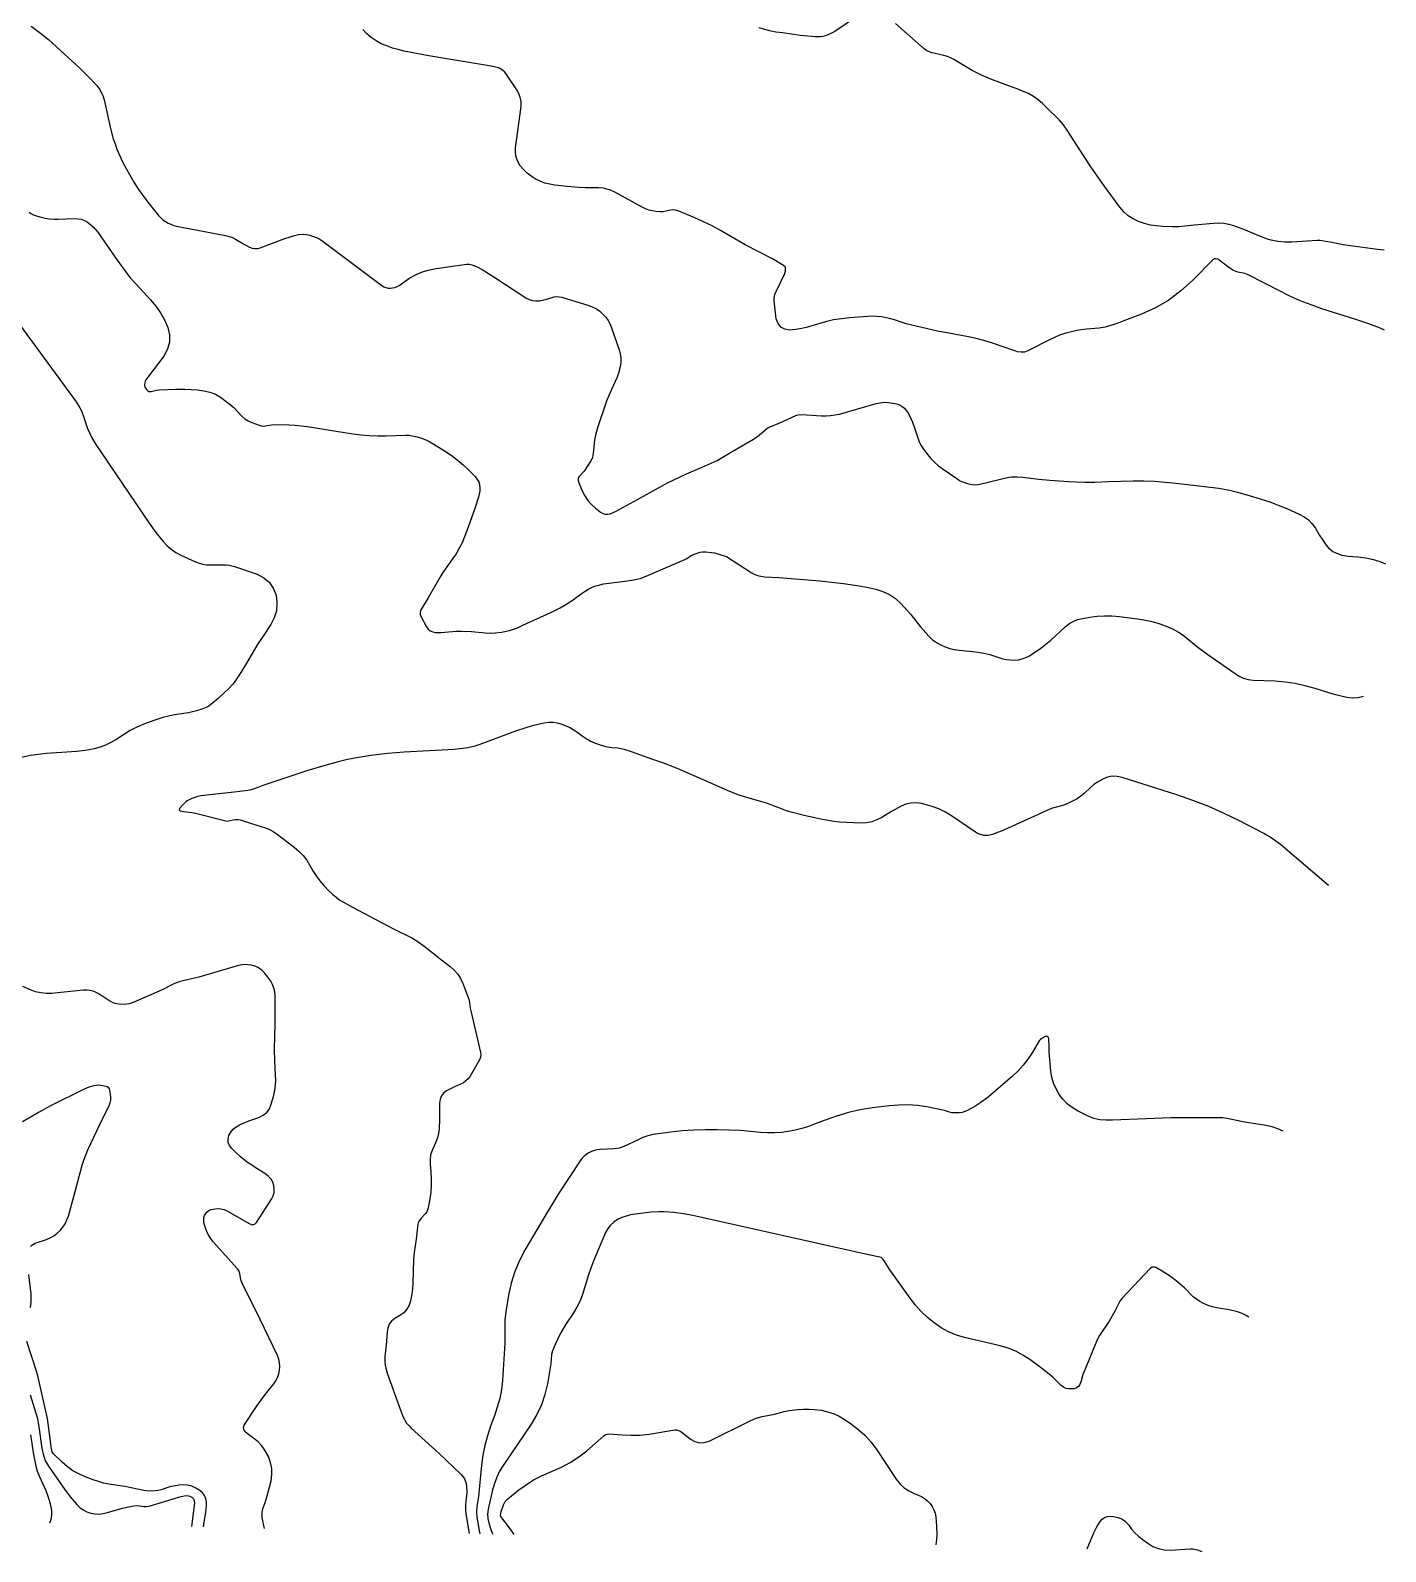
# Model space of a CAD drawing. Header units: centimetres. Extents: x 0 to 1311401, y -389375 to 85618.
# Drawn here: x 707056 to 718482, y -282174 to -269352 of the extents above; entities that cross this region are included whole.
import ezdxf

# ---------------------------------------------------------------- set-up
doc = ezdxf.new("R2010")
doc.units = ezdxf.units.CM
doc.header["$LTSCALE"] = 4
doc.layers.add('CURVAS-INTERMEDIARIAS', color=39, linetype='Continuous')
doc.layers.add('CURVAS-MESTRA', color=34, linetype='Continuous')

msp = doc.modelspace()

# ---------------------------------------------------------------- linework, layer by layer
at = {"layer": 'CURVAS-INTERMEDIARIAS'}
for points, elevation in [([(714012.285, -269242.57), (713838.027, -269359.987), (713800.307, -269381.54), (713759.635, -269396.852), (713738.435, -269401.774), (713717.077, -269405.198), (713673.719, -269406.027), (713549.411, -269395.615), (713395.88, -269372.215), (713341.12, -269365.252), (713287.199, -269353.966), (713199.982, -269330.124)], 77140.003), ([(707061.568, -269315.991), (707141.215, -269375.822), (707208.445, -269429.408), (707474.293, -269671.58), (707538.212, -269733.767), (707616.564, -269816.741), (707639.672, -269848.13), (707658.849, -269882.472), (707666.579, -269900.045), (707678.107, -269936.734), (707732.098, -270177.783), (707755.115, -270265.739), (707769.309, -270308.901), (707784.843, -270351.661), (707820.739, -270435.246), (707840.933, -270475.988), (707890.565, -270567.076), (707928.5, -270631.224), (707968.599, -270693.916), (708011.919, -270754.426), (708057.392, -270813.48), (708136.375, -270910.658), (708153.95, -270929.694), (708172.875, -270947.074), (708193.825, -270961.94), (708216.114, -270975.148), (708239.831, -270985.954), (708264.038, -270995.31), (708288.97, -271002.499), (708702.241, -271081.312), (708730.972, -271088.514), (708758.869, -271097.811), (708785.518, -271110.243), (708862.308, -271155.966), (708904.603, -271178.565), (708926.247, -271186.161), (708948.09, -271190.103), (708970.233, -271188.578), (708992.574, -271183.401), (709200.342, -271106.844), (709281.586, -271078.959), (709314.969, -271072.435), (709357.238, -271069.824), (709384.382, -271071.016), (709410.944, -271076.185), (709466.286, -271096.461), (709486.577, -271106.168), (709505.893, -271117.701), (709524.55, -271130.441), (710017.709, -271501.707), (710034.547, -271511.841), (710052.167, -271519.494), (710070.981, -271523.425), (710090.568, -271524.873), (710110.259, -271522.571), (710129.269, -271518.147), (710147.234, -271510.539), (710164.508, -271500.808), (710255.821, -271438.377), (710307.117, -271408.345), (710362.095, -271385.763), (710390.699, -271377.131), (710419.547, -271369.537), (710478.217, -271358.512), (710733.649, -271322.187), (710755.387, -271321.702), (710776.513, -271326.668), (710816.476, -271342.411), (710864.348, -271366.86), (710972.312, -271433.442), (711233.464, -271606.002), (711260.529, -271619.696), (711288.514, -271629.01), (711317.876, -271631.747), (711348.159, -271630.104), (711409.686, -271617.276), (711472.684, -271597.584), (711493.636, -271594.714), (711514.731, -271596.117), (711535.94, -271600.359), (711765.492, -271671.397), (711797.96, -271684.094), (711828.731, -271699.618), (711856.951, -271719.404), (711883.481, -271742.03), (711906.524, -271768.228), (711926.827, -271796.14), (711943.031, -271826.609), (711956.493, -271858.801), (712019.259, -272044.715), (712027.586, -272077.114), (712032.679, -272109.787), (712032.938, -272142.845), (712029.976, -272176.169), (712014.218, -272241.73), (712002.608, -272273.315), (711954.367, -272377.623), (711916.563, -272469.375), (711837.291, -272700.862), (711819.924, -272763.451), (711811.431, -272805.868), (711800.122, -272915.882), (711796.939, -272938.655), (711791.041, -272960.491), (711780.643, -272980.574), (711723.652, -273066.685), (711711.107, -273082.145), (711687.996, -273104.936), (711680.874, -273114.851), (711675.459, -273128.972), (711673.937, -273143.63), (711677.339, -273157.971), (711708.612, -273231.853), (711730.157, -273273.677), (711755.39, -273312.705), (711786.151, -273347.545), (711820.6, -273379.589), (711862.287, -273412.89), (711881.781, -273423.838), (711901.985, -273430.397), (711923.218, -273430.397), (711945.14, -273426.003), (711989.591, -273407.518), (712173.482, -273306.758), (712325.746, -273220.791), (712428.82, -273166.461), (712588.579, -273089.683), (712719.431, -273033.936), (712846.725, -272976.6), (712971.884, -272901.853), (713152.891, -272797.723), (713200.499, -272763.625), (713262.75, -272709.67), (713277.2, -272699.914), (713292.925, -272692.258), (713375.205, -272660.246), (713509.898, -272598.844), (713529.949, -272593.223), (713561.307, -272590.208), (713725.896, -272599.769), (713764.06, -272600.342), (713801.983, -272598.488), (713839.549, -272592.97), (713876.873, -272585.026), (714188.035, -272497.678), (714221.703, -272490.549), (714255.532, -272486.55), (714289.576, -272487.264), (714346.9, -272495.379), (714368.594, -272501.554), (714388.978, -272510.154), (714407.397, -272522.424), (714424.507, -272537.117), (714439.534, -272554.477), (714453.262, -272572.722), (714465.022, -272592.295), (714492.899, -272653.004), (714514.272, -272709.096), (714550.265, -272818.877), (714562.414, -272847.594), (714578.977, -272873.811), (714619.681, -272925.873), (714647.793, -272958.703), (714677.654, -272989.687), (714710.144, -273017.904), (714744.385, -273044.275), (714866.503, -273129.92), (714889.981, -273144.381), (714914.332, -273156.855), (714939.992, -273166.358), (714966.525, -273173.873), (715000.194, -273179.798), (715020.884, -273180.984), (715041.537, -273179.346), (715062.175, -273175.82), (715306.421, -273116.865), (715329.65, -273113.737), (715376.609, -273113.228), (715423.808, -273117.121), (715559.344, -273133.742), (715649.909, -273142.635), (715807.529, -273152.896), (715945.172, -273159.862), (716030.893, -273160.086), (716145.172, -273154.011), (716352.996, -273148.106), (716443.361, -273147.931), (716533.607, -273152.407), (716713.831, -273167.917), (716860.851, -273183.71), (717075.147, -273210.368), (717121.07, -273217.38), (717166.551, -273226.844), (717234.155, -273244.003), (717359.498, -273279.264), (717432.827, -273301.585), (717505.477, -273325.827), (717577.088, -273352.949), (717648.02, -273381.992), (717754.673, -273428.183), (717795.268, -273450.6), (717832.08, -273477.314), (717863.199, -273510.487), (717890.535, -273547.957), (717923.128, -273602.23), (717957.856, -273655.65), (717982.214, -273690.584), (717998.958, -273710.551), (718017.411, -273728.453), (718038.446, -273743.243), (718061.19, -273755.967), (718110.579, -273773.684), (718136.192, -273779.053), (718162.27, -273782.673), (718248.513, -273790.109), (718314.467, -273798.257), (718379.631, -273811.225), (718443.15, -273830.142), (718481.958, -273846.664)], 77339.331), ([(718471.025, -271203.698), (718413.031, -271197.401), (718124.449, -271159.202), (718096.482, -271154.564), (718027.406, -271138.573), (717926.795, -271121.622), (717904.232, -271121.965), (717691.104, -271136.286), (717632.421, -271136.129), (717574.231, -271129.628), (717517.687, -271118.435), (717486.632, -271110.267), (717426.248, -271088.209), (717287.56, -271030.213), (717203.629, -270999.833), (717161.008, -270988.272), (717117.941, -270980.277), (717074.219, -270977.644), (717030.059, -270978.589), (716868.367, -270992.295), (716764.639, -271004.241), (716738.688, -271006.249), (716686.588, -271006.72), (716601.835, -271003.888), (716550.032, -270999.57), (716498.889, -270991.897), (716448.765, -270979.204), (716399.322, -270963.15), (716353.267, -270940.769), (716310.798, -270913.739), (716273.686, -270879.703), (716240.15, -270841.016), (716110.048, -270660.858), (715991.834, -270491.793), (715878.855, -270319.185), (715798.044, -270191.518), (715765.993, -270146.822), (715728.994, -270106.138), (715623.662, -270002.036), (715588.358, -269968.425), (715551.6, -269936.369), (715512.487, -269907.791), (715470.017, -269884.491), (715447.821, -269874.452), (715380.107, -269847.027), (715166.88, -269768.656), (715079.712, -269732.367), (714995.919, -269688.837), (714841.224, -269597.226), (714814.645, -269582.983), (714787.254, -269570.89), (714758.658, -269562.031), (714683.832, -269547.268), (714655.466, -269539.85), (714641.517, -269535.257), (714615.25, -269522.895), (714591.784, -269505.791), (714350.747, -269292.373)], 77140.003), ([(707044.406, -270882.435), (707060.425, -270893.816), (707077.176, -270903.761), (707095.038, -270911.529), (707145.923, -270926.634), (707181.427, -270934.529), (707217.188, -270940.211), (707253.31, -270942.566), (707289.689, -270942.707), (707424.873, -270936.976), (707454.723, -270938.608), (707483.565, -270943.833), (707510.872, -270954.461), (707537.169, -270968.693), (707561.431, -270987.079), (707584.112, -271007.059), (707604.457, -271029.424), (707623.229, -271053.394), (707787.331, -271288.491), (707874.574, -271407.343), (707897.642, -271436.038), (707946.355, -271491.271), (708068.781, -271622.337), (708113.124, -271675.658), (708153.005, -271731.794), (708186.202, -271792.127), (708214.921, -271855.251), (708228.416, -271918.878), (708229.281, -271980.699), (708211.206, -272039.822), (708180.508, -272097.162), (708044.669, -272275.117), (708030.354, -272297.638), (708024.825, -272309.742), (708020.109, -272322.269), (708018.083, -272334.776), (708018.348, -272346.896), (708022.051, -272358.455), (708028.037, -272369.614), (708036.521, -272381.022), (708044.679, -272388.651), (708053.698, -272394.036), (708064.006, -272396.061), (708075.165, -272395.842), (708119.885, -272385.281), (708141.06, -272382.462), (708280.077, -272377.004), (708359.233, -272376.279), (708465.604, -272382.507), (708516.888, -272388.979), (708542.211, -272394.051), (708567.377, -272400.027), (708615.35, -272417.786), (708659.134, -272444.227), (708718.875, -272488.483), (708770.239, -272531.395), (708839.434, -272603.587), (708864.543, -272624.471), (708892.528, -272641.305), (708922.433, -272655.423), (708985.303, -272679.389), (709002.105, -272684.063), (709019.042, -272686.634), (709036.163, -272686.066), (709088.365, -272676.867), (709123.856, -272674.736), (709238.879, -272676.157), (709288.961, -272678.981), (709388.632, -272690.813), (709775.657, -272751.997), (709844.999, -272760.893), (709914.499, -272767.07), (709984.235, -272769.167), (710054.136, -272768.567), (710216.951, -272762.163), (710250.778, -272764.103), (710315.852, -272778.605), (710353.155, -272789.215), (710389.448, -272802.222), (710424.242, -272818.844), (710458.036, -272837.866), (710548.566, -272895.075), (710602.988, -272932.127), (710655.518, -272971.524), (710705.234, -273014.415), (710753.067, -273059.655), (710808.435, -273115.732), (710824.047, -273135.956), (710836.002, -273157.654), (710842.501, -273181.567), (710845.352, -273206.954), (710843.835, -273233.39), (710840.694, -273259.556), (710835.118, -273285.303), (710807.24, -273372.534), (710747.835, -273539.867), (710716.592, -273621.5), (710695.6, -273669.97), (710672.229, -273717.16), (710645.322, -273762.419), (710616.041, -273806.378), (710534.361, -273919.925), (710506.736, -273962.326), (710409.091, -274133.724), (710353.497, -274227.137), (710346.231, -274242.061), (710341.66, -274258.031), (710340.966, -274266.122), (710341.376, -274274.053), (710346.583, -274289.213), (710396.597, -274379.601), (710410.832, -274397.788), (710426.797, -274411.601), (710427.453, -274412.168), (710447.654, -274420.825), (710470.231, -274425.674), (710505.381, -274426.156), (710519.777, -274426.352), (710646.901, -274416.416), (710689.262, -274415.119), (710773.972, -274419.606), (710890.964, -274430.451), (710932.45, -274431.363), (710973.893, -274429.328), (711028.883, -274423.522), (711096.748, -274409.523), (711161.914, -274385.995), (711208.957, -274365.05), (711450.095, -274254.116), (711521.897, -274218.142), (711556.72, -274198.172), (711632.612, -274150.589), (711658.12, -274132.983), (711706.76, -274094.616), (711732.765, -274077.832), (711763.97, -274059.616), (711793.644, -274044.644), (711824.178, -274032.203), (711855.989, -274023.545), (711888.651, -274017.415), (712089.255, -273991.72), (712143.31, -273983.025), (712196.33, -273970.602), (712247.527, -273952.025), (712573.251, -273811.512), (712589.864, -273802.834), (712620.172, -273780.804), (712660.253, -273762.494), (712701.945, -273750.107), (712723.464, -273747.575), (712750.17, -273747.025), (712798.78, -273751.614), (712822.717, -273756.289), (712906.58, -273779.359), (712924.491, -273786.204), (713132.594, -273920.801), (713159.073, -273935.036), (713186.508, -273946.285), (713215.377, -273953.066), (713245.192, -273956.86), (713367.412, -273964.424), (713711.754, -273991.496), (713911.186, -274012.753), (714043.323, -274032.578), (714108.935, -274045.101), (714185.455, -274061.444), (714244.056, -274080.487), (714299.031, -274105.822), (714348.583, -274140.596), (714394.509, -274181.672), (714479.373, -274274.94), (714560.194, -274378.406), (714604.342, -274430.809), (714632.631, -274460.318), (714662.92, -274487.287), (714696.225, -274510.434), (714731.52, -274531.041), (714769.037, -274547.406), (714807.393, -274560.824), (714847.018, -274569.836), (714887.49, -274575.912), (714997.91, -274586.12), (715047.159, -274592.47), (715095.922, -274601.122), (715143.932, -274613.242), (715253.844, -274647.275), (715286.656, -274654.38), (715320.013, -274658.149), (715353.743, -274659.686), (715386.898, -274656.648), (715418.998, -274650.049), (715449.496, -274638.078), (715478.94, -274622.537), (715574.868, -274558.881), (715618.587, -274526.304), (715660.318, -274491.212), (715780.779, -274379.891), (715820.925, -274349.209), (715842.274, -274336.176), (715864.46, -274325.142), (715887.895, -274317.116), (715912.167, -274311.089), (715987.05, -274297.667), (716049.493, -274289.426), (716112.025, -274285.043), (716174.694, -274286.443), (716237.454, -274291.69), (716389.618, -274311.514), (716444.798, -274319.881), (716499.574, -274330.545), (716553.499, -274344.498), (716579.947, -274353.194), (716647.151, -274378.822), (716692.291, -274399.301), (716735.653, -274422.705), (716776.353, -274450.482), (716898.98, -274550.552), (716983.031, -274612.22), (717242.855, -274791.528), (717280.951, -274811.78), (717322.682, -274822.781), (717366.37, -274827.85), (717548.738, -274835.375), (717634.268, -274842.06), (717718.911, -274853.609), (717802.252, -274872.428), (717884.718, -274896.091), (717999.263, -274933.402), (718049.128, -274947.72), (718155.876, -274972.544), (718203.297, -274977.158), (718249.884, -274975.586), (718295.205, -274964.731), (718295.527, -274964.608)], 77438.995), ([(706490.672, -271190.325), (707442.543, -272482.631), (707473.519, -272531.892), (707485.994, -272558.125), (707507.116, -272613.765), (707527.891, -272681.321), (707537.554, -272707.804), (707571.484, -272779.259), (707602.157, -272833.177), (708057.41, -273506.143), (708113.746, -273584.746), (708174.116, -273660.274), (708207.292, -273694.658), (708243.026, -273725.673), (708282.57, -273751.645), (708324.658, -273774.266), (708447.923, -273830.164), (708478.066, -273841.569), (708508.789, -273850.325), (708540.377, -273855.115), (708572.535, -273857.254), (708707.795, -273857.375), (708730.773, -273859.723), (708753.387, -273864.427), (708775.764, -273870.688), (708966.641, -273934.919), (709023.142, -273964.773), (709070.274, -274003.052), (709103.335, -274053.975), (709127.023, -274113.332), (709133.048, -274171.91), (709133.979, -274180.971), (709130.295, -274243.006), (709111.942, -274302.372), (709083.791, -274359.968), (709019.124, -274458.992), (708974.461, -274522.58), (708878.946, -274685.24), (708828.753, -274765.107), (708774.699, -274846.946), (708761.072, -274864.425), (708730.426, -274896.518), (708641.885, -274979.275), (708589.577, -275026.035), (708551.876, -275052.537), (708509.673, -275071.033), (708455.496, -275087.58), (708388.464, -275102.665), (708270.859, -275120.491), (708220.907, -275130.683), (708171.685, -275143.94), (708122.948, -275159.242), (708049.474, -275184.843), (707997.459, -275205.104), (707946.621, -275227.771), (707897.559, -275254.05), (707849.662, -275282.744), (707775.998, -275330.171), (707733.834, -275354.765), (707690.373, -275376.839), (707644.99, -275394.007), (707594.823, -275407.332), (707520.1, -275422.193), (707444.314, -275430.077), (707321.034, -275437.145), (707188.973, -275447.8), (707057.539, -275464.612), (706977.627, -275479.254)], 77538.659), ([(718001.054, -276558.97), (717594.976, -276214.558), (717526.897, -276164.303), (717503.307, -276148.919), (717454.336, -276121.033), (717249.826, -276014.617), (717121.099, -275951.801), (716990.491, -275893.514), (716857.048, -275842.02), (716721.731, -275795.075), (716260.133, -275648.127), (716218.38, -275640.264), (716177.214, -275638.934), (716136.904, -275647.401), (716097.16, -275662.408), (716052.981, -275687.653), (716022.368, -275708.482), (715993.942, -275732.228), (715939.982, -275783.487), (715911.461, -275807.033), (715880.661, -275827.502), (715815.069, -275862.667), (715769.823, -275882), (715674.997, -275908.633), (715651.874, -275917.112), (715269.113, -276089.708), (715166.339, -276129.245), (715130.627, -276137.619), (715093.969, -276136.96), (715058.339, -276127.663), (715041.734, -276119.893), (715025.727, -276110.582), (714823.115, -275973.148), (714770.306, -275941.463), (714715.689, -275913.912), (714658.363, -275892.581), (714599.221, -275875.374), (714568.371, -275868.237), (714523.945, -275862.992), (714480.336, -275863.967), (714437.962, -275874.283), (714396.397, -275890.808), (714315.541, -275935.802), (714234.472, -275985.186), (714193.233, -276006.363), (714150.542, -276022.235), (714105.695, -276030.137), (714059.405, -276032.736), (713878.275, -276024.984), (713830.025, -276020.309), (713734.351, -276004.28), (713592.128, -275971.738), (713457.818, -275937.78), (713430.667, -275929.654), (713364.833, -275903.245), (713261.346, -275866.253), (713222.049, -275853.431), (713075.897, -275812.035), (713027.765, -275796.618), (712933.538, -275759.867), (712582.301, -275603.912), (712517.708, -275576.597), (712386.812, -275526.131), (712296.101, -275493.222), (712123.422, -275432.363), (712061.286, -275412.272), (712036.103, -275406.384), (712010.521, -275402.663), (711958.756, -275398.25), (711907.738, -275389.405), (711852.964, -275373.573), (711814.173, -275359.384), (711776.668, -275342.677), (711741.078, -275322.188), (711706.772, -275299.19), (711663.99, -275267.157), (711632.994, -275246.27), (711600.866, -275227.556), (711567.049, -275212.118), (711532.109, -275198.864), (711496.142, -275190.296), (711459.967, -275185.54), (711423.506, -275186.498), (711386.839, -275191.269), (711296.432, -275211.696), (711242.47, -275226.145), (711136.436, -275261.553), (710844.656, -275371.21), (710794.256, -275387.117), (710742.742, -275398.684), (710679.193, -275407.642), (710629.286, -275412.542), (710208.526, -275436.392), (710067.63, -275447.088), (709927.258, -275463.344), (709857.455, -275474.066), (709787.951, -275486.404), (709718.932, -275501.163), (709650.215, -275517.528), (709550.653, -275544.007), (709394.511, -275590.227), (709014.381, -275717.134), (708958.291, -275738.608), (708917.73, -275751.508), (708889.549, -275757.188), (708799.452, -275770.233), (708519.041, -275799.41), (708492.448, -275803.407), (708466.292, -275809.046), (708415.755, -275826.955), (708384.613, -275842.253), (708368.875, -275852.451), (708341.345, -275878.146), (708312.742, -275911.467), (708310.418, -275922.622), (708318.616, -275930.532), (708346.043, -275935.901), (708396.522, -275940.694), (708435.93, -275947.152), (708713.906, -276015.996), (708766.276, -276004.953), (708785.445, -276002.463), (708804.468, -276002.135), (708823.263, -276005.07), (708841.913, -276010.166), (708929.041, -276040.691), (709037.129, -276073.181), (709071.434, -276087.402), (709103.886, -276105.456), (709135.094, -276126.078), (709280.952, -276235.081), (709319.954, -276268.595), (709355.446, -276305.089), (709385.677, -276346.033), (709438.133, -276434.997), (709466.132, -276478.428), (709497.543, -276519.459), (709531.235, -276558.894), (709572.983, -276603.932), (709602.004, -276632.389), (709632.613, -276658.829), (709665.588, -276682.23), (709700.151, -276703.614), (709771.873, -276742.978), (710116.948, -276925.434), (710277.091, -277003.629), (710322.68, -277031.437), (710387.648, -277078.504), (710520.83, -277185.682), (710595.016, -277241.991), (710629.178, -277272.189), (710659.242, -277305.481), (710683.177, -277343.418), (710703.02, -277384.471), (710744.776, -277494.273), (710754.702, -277526.845), (710764.478, -277594.417), (710771.098, -277627.99), (710850.024, -277967.029), (710852.483, -277982.523), (710851.685, -278005.94), (710843.793, -278027.651), (710763, -278165.807), (710746.922, -278187.668), (710728.491, -278206.743), (710706.527, -278221.619), (710682.232, -278233.702), (710630.685, -278255.266), (710564.371, -278290.338), (710539.827, -278310.352), (710520.891, -278333.58), (710510.367, -278361.646), (710505.441, -278392.925), (710503.994, -278530.26), (710501.385, -278609.52), (710497.139, -278648.698), (710489.167, -278686.813), (710475.625, -278723.311), (710441.997, -278794.157), (710430.38, -278830.605), (710425.848, -278868.585), (710426.052, -278907.592), (710432.809, -278973.896), (710436.112, -279030.644), (710436.167, -279087.248), (710431.346, -279143.64), (710423.275, -279199.908), (710408.837, -279276.761), (710403.982, -279293.661), (710397.236, -279309.553), (710387.669, -279323.931), (710351.1, -279363.068), (710336.072, -279382.205), (710324.937, -279403.205), (710321.733, -279414.573), (710308.047, -279541.073), (710290.756, -279652.8), (710287.215, -279709.176), (710281.558, -279912.989), (710277.653, -279959.264), (710271.286, -280005.256), (710261.592, -280059.39), (710248.469, -280097.516), (710229.953, -280131.758), (710203.341, -280160.167), (710171.338, -280184.681), (710128.142, -280209.54), (710101.544, -280230.411), (710081.934, -280257.954), (710075.014, -280273.744), (710069.473, -280289.919), (710063.889, -280323.772), (710056.309, -280435.053), (710045.253, -280529.648), (710044.354, -280573.093), (710047.067, -280601.313), (710052.55, -280629.133), (710064.396, -280670.077), (710172.389, -280974.106), (710199.806, -281040.274), (710212.954, -281065.941), (710228.109, -281090.176), (710246.268, -281112.249), (710266.437, -281132.88), (710501.303, -281345.746), (710687.634, -281524.361), (710704.73, -281545.062), (710718.406, -281567.371), (710726.952, -281592.108), (710732.089, -281618.455), (710736.656, -281673.845), (710728.105, -281748.349), (710725.685, -281783.618), (710725.243, -281818.826), (710727.767, -281853.944), (710732.256, -281889.009), (710755.083, -282020.955)], 77538.659), ([(709029.666, -281978.28), (709011.201, -281890.023), (709009.088, -281868.541), (709009.255, -281847.279), (709012.855, -281826.305), (709018.716, -281805.547), (709034.782, -281761.032), (709052.801, -281702.983), (709085.007, -281576.183), (709092.263, -281523.838), (709092.305, -281472.249), (709081.525, -281421.803), (709063.54, -281372.113), (709033.229, -281317.776), (709006.882, -281281.319), (708975.469, -281249.136), (708940.67, -281219.804), (708883.522, -281178.469), (708867.803, -281163.87), (708856.104, -281145.888), (708852.298, -281126.547), (708858.605, -281107.878), (708968.663, -280943.353), (709038.13, -280847.972), (709107.413, -280759.845), (709125.227, -280733.358), (709139.962, -280705.543), (709150.068, -280675.738), (709157.097, -280644.594), (709158.747, -280612.832), (709156.788, -280581.629), (709149.407, -280551.239), (709138.407, -280521.408), (708992.781, -280216.184), (708838.375, -279906.147), (708830.022, -279884.537), (708821.422, -279829.689), (708812.653, -279804.627), (708802.459, -279790.238), (708597.373, -279561.771), (708576.35, -279535.064), (708557.84, -279506.936), (708543.08, -279476.663), (708530.823, -279444.968), (708522.767, -279419.277), (708518.642, -279399.36), (708517.141, -279379.502), (708519.564, -279359.741), (708524.612, -279340.038), (708534.073, -279322.945), (708545.999, -279308.638), (708561.625, -279298.5), (708579.727, -279291.141), (708600.549, -279286.23), (708630.779, -279282.733), (708660.363, -279283.666), (708688.97, -279291.261), (708716.921, -279303.285), (708906.297, -279412.298), (708921.239, -279417.551), (708937.075, -279417.08), (708944.635, -279414.453), (708951.491, -279410.804), (708962.408, -279399.493), (709088.272, -279203.55), (709101.465, -279176.18), (709110.045, -279147.998), (709111.718, -279118.581), (709108.78, -279088.343), (709098.592, -279059.766), (709084.551, -279033.943), (709064.71, -279012.249), (709041.018, -278993.299), (708963.932, -278945.94), (708916.781, -278914.843), (708871.119, -278881.832), (708827.656, -278845.964), (708785.671, -278808.19), (708753.217, -278777.031), (708735.455, -278751.929), (708724.498, -278725.379), (708723.74, -278696.669), (708729.775, -278666.517), (708745.709, -278637.859), (708765.189, -278612.673), (708789.979, -278592.695), (708818.313, -278576.199), (708898.281, -278543.699), (708981.409, -278515.047), (709017.945, -278496.559), (709048.728, -278472.62), (709070.843, -278440.512), (709087.204, -278402.964), (709107.152, -278325.741), (709115.795, -278284.213), (709121.8, -278242.43), (709123.832, -278200.259), (709123.214, -278157.842), (709117.228, -278039.181), (709115.31, -277938.885), (709119.176, -277722.498), (709119.037, -277488.172), (709116.021, -277455.609), (709109.418, -277424.136), (709097.438, -277394.286), (709081.882, -277365.528), (709058.052, -277331.025), (709026.269, -277293.271), (709008.845, -277275.671), (708989.779, -277260.535), (708969.486, -277247.767), (708947.349, -277238.56), (708918.561, -277230.628), (708891.59, -277227.177), (708864.719, -277226.319), (708838.003, -277229.34), (708811.395, -277234.956), (708475.128, -277331.583), (708318.199, -277369.216), (708288.51, -277379.553), (708259.551, -277391.92), (708167.901, -277437.515), (707923.49, -277544.662), (707888.001, -277555.782), (707869.702, -277558.828), (707827.772, -277561.634), (707798.239, -277559.879), (707769.823, -277554.377), (707743.113, -277543.262), (707717.53, -277528.402), (707658.715, -277488.411), (707634.496, -277474.451), (707609.802, -277461.255), (707584.307, -277451.134), (707558.265, -277444.085), (707531.392, -277441.645), (707503.972, -277442.276), (707260.063, -277466.753), (707235.797, -277468.798), (707189.711, -277469.246), (707144.353, -277465.267), (707100.065, -277454.665), (707056.502, -277439.646), (706991.392, -277411.617)], 77438.995), ([(717618.525, -278630.095), (717572.526, -278609.137), (717526.602, -278593.074), (717458.196, -278579.052), (717291.32, -278552.791), (717147.357, -278524.175), (717109.66, -278518.165), (717081.134, -278516.555), (716887.593, -278516.463), (716674.996, -278518.578), (716462.494, -278525.12), (716179.816, -278536.771), (716126.669, -278537.1), (716073.622, -278533.697), (716047.575, -278529.586), (716022.081, -278523.57), (715973.365, -278503.91), (715884.059, -278457.578), (715839.367, -278429.905), (715798.146, -278398.363), (715762.117, -278360.99), (715729.554, -278319.726), (715703.668, -278274.02), (715682.761, -278226.547), (715669.31, -278176.459), (715660.846, -278124.606), (715646.84, -277959.931), (715644.152, -277920.161), (715642.406, -277852.846), (715639.625, -277841.782), (715636.377, -277837.199), (715632.209, -277833.095), (715622.03, -277829.492), (715611.546, -277832.096), (715585.704, -277847.451), (715568.496, -277860.834), (715561.441, -277869.068), (715500.82, -277969.944), (715465.513, -278023.432), (715427.012, -278074.232), (715383.71, -278121.014), (715337.216, -278165.108), (715130.181, -278342.886), (715062.177, -278394.785), (715025.979, -278417.48), (714955.812, -278455.631), (714933.674, -278465.032), (714911.001, -278472.064), (714887.516, -278475.53), (714863.495, -278476.638), (714826.162, -278474.8), (714804.232, -278469.908), (714772.23, -278458.14), (714750.147, -278452.591), (714615.357, -278426.277), (714536.618, -278414.815), (714457.712, -278408.421), (714378.547, -278409.63), (714299.227, -278415.908), (714155.388, -278434.311), (714053.238, -278451.261), (713952.346, -278473.146), (713853.35, -278502.436), (713755.62, -278536.672), (713672.015, -278569.493), (713616.576, -278589.364), (713560.499, -278606.98), (713503.466, -278621.206), (713445.398, -278633.254), (713387.368, -278640.972), (713329.236, -278645.407), (713270.929, -278644.915), (713212.521, -278641.13), (713043.134, -278623.304), (712845.245, -278618.437), (712747.33, -278618.281), (712649.564, -278621.041), (712552.018, -278628.159), (712454.624, -278638.184), (712348.763, -278651.469), (712305.053, -278659.197), (712262.164, -278669.721), (712220.547, -278684.443), (712179.757, -278701.983), (712059.832, -278759.535), (712019.191, -278773.636), (711976.612, -278779.738), (711860.708, -278785.118), (711835.414, -278788.067), (711810.766, -278793.275), (711787.07, -278801.841), (711764.01, -278812.663), (711742.753, -278826.625), (711723.125, -278842.357), (711705.955, -278860.743), (711690.437, -278880.893), (711511.104, -279152.652), (711423.142, -279294.886), (711226.42, -279628.803), (711179.283, -279720.22), (711139.164, -279814.191), (711109.539, -279911.974), (711086.932, -280012.321), (711066.16, -280135.759), (711056.653, -280217.191), (711055.203, -280258.132), (711056.48, -280345.823), (711055.141, -280416.946), (711036.801, -280732.607), (711028.975, -280808.289), (711013.641, -280882.807), (710992.656, -280956.15), (710967.906, -281028.31), (710935.156, -281116.294), (710908.699, -281196.815), (710886.492, -281278.313), (710870.649, -281361.291), (710859.063, -281445.258), (710832.826, -281710.286), (710820.396, -281792.891), (710817.198, -281838.029), (710820.314, -281883.168), (710830.085, -281945.225), (710840.775, -281998.351), (710846.298, -282023.211)], 77638.323), ([(707055.516, -279603.271), (707067.303, -279591.309), (707081.355, -279582.118), (707096.911, -279574.775), (707191.202, -279542.204), (707223.569, -279528.288), (707254.11, -279511.53), (707281.898, -279490.524), (707307.838, -279466.684), (707330.043, -279439.306), (707349.319, -279410.282), (707364.209, -279378.776), (707376.169, -279345.624), (707445.846, -279096.231), (707492.809, -278917.245), (707506.771, -278873.315), (707541.481, -278787.832), (707639.386, -278578.1), (707719.285, -278412.85), (707727.554, -278390.631), (707732.907, -278368.015), (707733.862, -278344.79), (707731.891, -278321.166), (707725.137, -278284.092), (707721.818, -278273.911), (707715.898, -278264.974), (707702.997, -278255.861), (707670.228, -278247.478), (707651.038, -278244.268), (707631.829, -278242.859), (707612.612, -278244.123), (707589.567, -278248.066), (707548.103, -278260.202), (707508.289, -278276.959), (707224.823, -278416.56), (707129.184, -278468.888), (706988.458, -278552.415)], 77339.331), ([(707055.876, -280115.984), (707061.862, -280067.935), (707063.507, -280035.817), (707061.745, -280003.709), (707043.837, -279838.535)], 77339.331), ([(708515.201, -281965.556), (708520.786, -281926.152), (708535.368, -281843.853), (708540.005, -281788.623), (708539.858, -281754.573), (708534.44, -281726.126), (708524.25, -281700.468), (708506.913, -281678.992), (708484.806, -281660.295), (708449.948, -281639.08), (708415.977, -281623.319), (708381.033, -281612.831), (708344.65, -281610.247), (708307.294, -281612.925), (708231.585, -281629.336), (708157.377, -281653.424), (708132.695, -281659.425), (708107.519, -281662.833), (708070.921, -281664.647), (708030.775, -281662.675), (708010.933, -281659.7), (707851.814, -281625.183), (707716.972, -281605.355), (707672.661, -281596.361), (707629.154, -281584.058), (707586.181, -281569.574), (707517.441, -281543.479), (707464.955, -281519.759), (707414.981, -281492.093), (707368.774, -281458.515), (707325.08, -281420.993), (707252.036, -281349.996), (707239.876, -281332.588), (707232.504, -281306.822), (707199.363, -281050.833), (707118.635, -280691.151), (707108.049, -280653.369), (707026.475, -280403.576)], 77339.331), ([(711134.233, -282030.333), (711102.717, -281984.836), (711021.212, -281877.666), (711018.46, -281866.334), (711026.079, -281837.103), (711045.029, -281779.823), (711059.799, -281751.437), (711081.762, -281728.17), (711174.189, -281654.056), (711235.04, -281609.826), (711298.222, -281569.655), (711364.894, -281535.612), (711532.49, -281463.372), (711607.886, -281423.582), (711678.667, -281376.068), (711746.37, -281323.385), (711890.681, -281198.277), (711900.902, -281190.73), (711918.17, -281182.841), (711936.784, -281180.938), (712046.084, -281189.531), (712122.059, -281193.631), (712197.818, -281193.08), (712273.09, -281184.412), (712488.203, -281147.877), (712506.107, -281146.805), (712533.148, -281158.266), (712548.41, -281166.618), (712621.572, -281225.728), (712658.92, -281246.521), (712697.329, -281258.004), (712737.346, -281255.513), (712778.423, -281243.712), (713129.4, -281068.489), (713176.339, -281048.933), (713225.506, -281035.97), (713329.997, -281015.449), (713410.544, -280992.543), (713453.005, -280983.571), (713525.617, -280975.638), (713572.807, -280972.78), (713619.921, -280972.36), (713666.932, -280975.57), (713725.653, -280983.091), (713777.15, -280994.771), (713827.011, -281010.649), (713874.413, -281032.813), (713920.18, -281059.164), (713966.651, -281090.105), (714030.861, -281138.694), (714090.539, -281191.796), (714143.433, -281251.663), (714191.797, -281316.034), (714356.151, -281564.747), (714387.01, -281602.95), (714421.663, -281636.411), (714461.979, -281662.758), (714506.079, -281684.363), (714540.383, -281697.276), (714568.961, -281710.622), (714595.711, -281726.569), (714619.714, -281746.418), (714641.882, -281768.846), (714659.74, -281794.523), (714674.067, -281821.655), (714683.091, -281850.99), (714688.584, -281881.771), (714694.991, -281959.848), (714696.963, -282034.938), (714694.598, -282072.385), (714689.174, -282118.257)], 77837.651), ([(707055.975, -281189.874), (707080.951, -281354.478), (707091.873, -281411.457), (707101.887, -281453.705), (707114.008, -281495.247), (707129.282, -281535.739), (707185.077, -281658.208), (707201.095, -281698.899), (707214.454, -281740.538), (707228.62, -281793.617), (707233.741, -281830.643), (707234.162, -281867.268), (707227.547, -281903.302), (707217.975, -281933.472)], 77140.003), ([(715965.712, -282149.83), (716022.962, -282015.079), (716046.64, -281965.676), (716075.336, -281919.014), (716093.004, -281900.558), (716112.884, -281886.595), (716136.078, -281879.376), (716161.483, -281876.649), (716187.418, -281878.024), (716224.894, -281885.452), (716259.049, -281898.784), (716288.233, -281920.978), (716314.107, -281949.077), (716340.897, -281984.4), (716368.109, -282015.513), (716398.309, -282043.733), (716430.505, -282070.03), (716476.643, -282103.98), (716520.939, -282129.847), (716567.208, -282149.035), (716616.448, -282158.23), (716667.681, -282160.751), (716835.385, -282150.05), (716855.727, -282151.141), (716895.574, -282160.325), (716931.823, -282173.725)], 77837.651)]:
    msp.add_lwpolyline(points, dxfattribs=dict(at, elevation=elevation))
at = {"layer": 'CURVAS-MESTRA'}
for points, elevation in [([(718473.811, -271877.255), (718430.882, -271859.654), (718332.405, -271821.763), (718232.355, -271788.224), (717945.417, -271697.444), (717853.329, -271665.406), (717762.546, -271630.254), (717673.704, -271590.463), (717586.148, -271547.556), (717324.187, -271410.654), (717296.257, -271399.343), (717236.862, -271388.333), (717208.273, -271378.39), (717190.627, -271369.892), (717176.13, -271361.792), (717148.993, -271342.56), (717076.369, -271284.107), (717069.797, -271280.451), (717054.224, -271275.71), (717039.081, -271276.703), (717026.16, -271284.654), (716853.454, -271460.777), (716756.527, -271547.569), (716653.534, -271625.112), (716541.422, -271688.759), (716423.235, -271743.155), (716215.595, -271822.857), (716166.825, -271839.045), (716117.403, -271852.184), (716066.982, -271860.739), (715959.428, -271870.904), (715913.301, -271876.513), (715867.528, -271884.487), (715821.982, -271894.034), (715777.236, -271906.435), (715733.319, -271921.046), (715690.648, -271938.949), (715648.796, -271959.059), (715466.349, -272053.042), (715438.584, -272062.509), (715409.296, -272064.305), (715379.615, -272060.222), (715365.089, -272056.668), (715157.938, -271986.28), (715094.501, -271966.374), (715030.498, -271948.705), (714965.66, -271934.409), (714769.137, -271899.155), (714703.965, -271885.568), (714439.159, -271823.727), (714406.369, -271814.579), (714342.429, -271791.247), (714309.548, -271782.488), (714230.495, -271766.792), (714192.807, -271762.436), (714154.875, -271761.379), (714116.781, -271762.512), (713962.962, -271773.872), (713894.13, -271781.53), (713825.957, -271792.533), (713758.792, -271808.557), (713608.607, -271853.638), (713559.053, -271865.293), (713508.737, -271873.117), (713457.931, -271878.379), (713416.151, -271870.5), (713382.004, -271853.501), (713359.331, -271822.83), (713344.31, -271783.053), (713327.672, -271632.294), (713327.653, -271605.29), (713333.496, -271578.924), (713343.111, -271553.204), (713415.807, -271400.285), (713422.094, -271381.774), (713423.747, -271362.286), (713421.972, -271353.131), (713418.65, -271344.885), (713405.874, -271332.026), (713311.458, -271276.977), (713082.935, -271159.598), (712874.552, -271038.318), (712803.965, -271000.166), (712731.783, -270965.105), (712658.541, -270932.108), (712523.608, -270874.795), (712496.325, -270866.726), (712467.913, -270865.046), (712439.223, -270868.22), (712389.737, -270879.563), (712364.458, -270879.9), (712329.001, -270876.909), (712299.068, -270872.434), (712269.9, -270865.517), (712241.847, -270854.923), (712214.54, -270841.883), (711984.252, -270713.811), (711947.239, -270697.681), (711908.722, -270685.631), (711889.074, -270681.607), (711849.001, -270678.584), (711733.264, -270678.066), (711681.265, -270676.124), (711577.521, -270667.412), (711478.923, -270656.245), (711436.021, -270648.787), (711394.144, -270638.083), (711353.824, -270622.518), (711312.165, -270602.398), (711276.663, -270579.676), (711243.453, -270554.316), (711213.692, -270524.982), (711186.234, -270493.002), (711165.697, -270457.628), (711151.198, -270420.674), (711145.743, -270381.346), (711146.316, -270340.436), (711193.297, -269993.274), (711194.201, -269953.59), (711186.303, -269914.703), (711171.307, -269877.474), (711161.772, -269859.852), (711070.908, -269724.116), (711054.931, -269703.722), (711036.289, -269685.746), (711014.893, -269671.872), (711003.1, -269667.18), (710941.154, -269653.357), (710416.036, -269566.191), (710206.363, -269525.367), (710157.096, -269513.683), (710108.512, -269499.896), (710060.93, -269482.928), (710014.033, -269463.848), (709969.967, -269440.192), (709928.84, -269412.752), (709892.125, -269379.64), (709858.361, -269342.736)], 77239.667), ([(717329.127, -280196.978), (717306.222, -280182.683), (717272.544, -280167.037), (717234.762, -280153.259), (717164.231, -280135.762), (717056.562, -280119.879), (717021.453, -280112.097), (716987.345, -280100.7), (716945.85, -280083.043), (716915.496, -280066.308), (716886.759, -280047.4), (716860.47, -280025.224), (716786.903, -279951.019), (716733.905, -279905.545), (716689.831, -279871.834), (716659.84, -279850.444), (716597.614, -279810.917), (716545.863, -279780.42), (716533.557, -279775.766), (716520.407, -279775.516), (716513.936, -279777.189), (716507.879, -279779.638), (716497.385, -279787.622), (716261.455, -280039.096), (716242.143, -280063.319), (716198.796, -280146.122), (716150.981, -280231.496), (716135.667, -280256.082), (716085.352, -280326.896), (716069.959, -280351.245), (716056.562, -280376.754), (716044.484, -280403.022), (715939.766, -280657.163), (715930.657, -280682.339), (715916.625, -280733.949), (715903.552, -280765.436), (715894.624, -280778.604), (715883.879, -280789.258), (715870.403, -280796.154), (715855.111, -280800.535), (715837.208, -280802.702), (715812.467, -280802.267), (715789.071, -280797.794), (715767.702, -280787.28), (715747.676, -280772.737), (715681.176, -280710.094), (715645.226, -280678.603), (715570.045, -280619.505), (715483.369, -280555.913), (715424.747, -280518.167), (715363.792, -280485.483), (715299.326, -280460.391), (715232.536, -280440.363), (714932.902, -280369.485), (714863.963, -280348.309), (714797.647, -280321.659), (714735.259, -280286.795), (714675.496, -280246.447), (714620.04, -280199.627), (714567.579, -280149.925), (714519.601, -280095.872), (714474.619, -280038.926), (714301.502, -279799.135), (714258.842, -279730.942), (714245.068, -279712.78), (714227.739, -279694.225), (714217.033, -279690.727), (714122.045, -279672.91), (712641.26, -279341.553), (712561.391, -279326.275), (712480.733, -279315.979), (712399.624, -279309.441), (712355.158, -279308.971), (712288.576, -279312.839), (712153.824, -279329.068), (712115.48, -279335.942), (712077.97, -279345.494), (712041.725, -279359.059), (712006.322, -279375.314), (711974.678, -279396.509), (711946.814, -279421.16), (711924.599, -279451.009), (711906.153, -279484.321), (711801.526, -279731.324), (711780.068, -279785.444), (711760.33, -279840.125), (711710.756, -280007.125), (711690.203, -280060.845), (711664.233, -280112.176), (711634.665, -280161.91), (711571.552, -280256.528), (711522.843, -280338.017), (711482.413, -280423.903), (711458.323, -280482.392), (711449.183, -280512.619), (711442.936, -280591.825), (711415.241, -280760.262), (711394.145, -280850.063), (711365.699, -280936.916), (711326.214, -281019.328), (711279.378, -281098.801), (711040.78, -281449.003), (711012.042, -281496.884), (710987.189, -281546.445), (710968.158, -281598.51), (710953.01, -281652.265), (710915.664, -281816.111), (710909.478, -281857.12), (710913.358, -281894.718), (710921.846, -281931.728), (710939.064, -281988.532), (710948.795, -282014.917), (710953.94, -282025.873)], 77737.987), ([(707055.112, -280851.42), (707115.055, -281051.245), (707127.026, -281121.147), (707152.477, -281301.943), (707162.981, -281351.801), (707174.412, -281389.01), (707183.493, -281411.291), (707207.703, -281453.009), (707344.029, -281646.874), (707391.64, -281710.985), (707447.513, -281778.263), (707473.067, -281802.553), (707500.848, -281823.181), (707531.963, -281838.322), (707565.305, -281849.802), (707600.356, -281855.323), (707635.292, -281857.073), (707670.061, -281853.197), (707704.714, -281845.561), (707832.415, -281808.245), (707928.368, -281788.793), (707957.252, -281786.161), (708015.106, -281793.168), (708032.457, -281793.828), (708058.142, -281790.738), (708315.952, -281712.012), (708351.935, -281703.486), (708376.136, -281701.297), (708387.802, -281702.56), (708398.966, -281706.152), (708418.318, -281716.497), (708431.238, -281729.129), (708437.307, -281746.152), (708438.364, -281765.614), (708437.093, -281785.061), (708414.222, -281963.058)], 77239.667)]:
    msp.add_lwpolyline(points, dxfattribs=dict(at, elevation=elevation))

doc.saveas('drawing.dxf')
